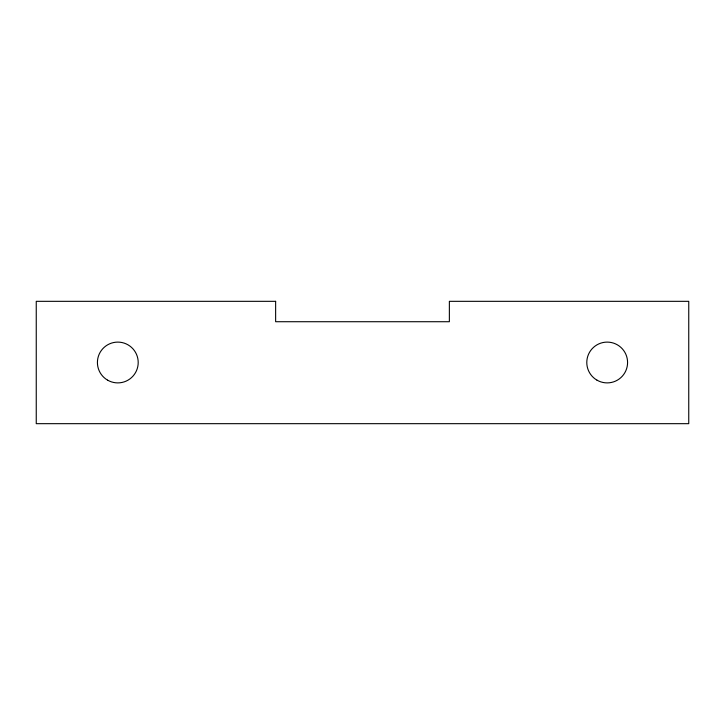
<?xml version="1.0" encoding="UTF-8"?>
<svg xmlns="http://www.w3.org/2000/svg" width="725" height="725" viewBox="0 0 725 725"><rect width="100%" height="100%" fill="white"/><g stroke="black" fill="none" stroke-linecap="round" stroke-linejoin="round"><path stroke-width="1.09" d="M275.636 301.328L36.25 301.328L36.25 423.672L688.75 423.672L688.75 301.328L449.364 301.328L449.364 321.719L275.636 321.719L275.636 301.328M596.992 380.163A20.391 20.391 0 0 0 627.578 362.5A20.391 20.391 0 0 0 596.992 344.837A20.391 20.391 0 0 0 596.992 380.163M107.617 380.163A20.391 20.391 0 0 0 138.203 362.5A20.391 20.391 0 0 0 107.617 344.837A20.391 20.391 0 0 0 107.617 380.163"/></g></svg>
